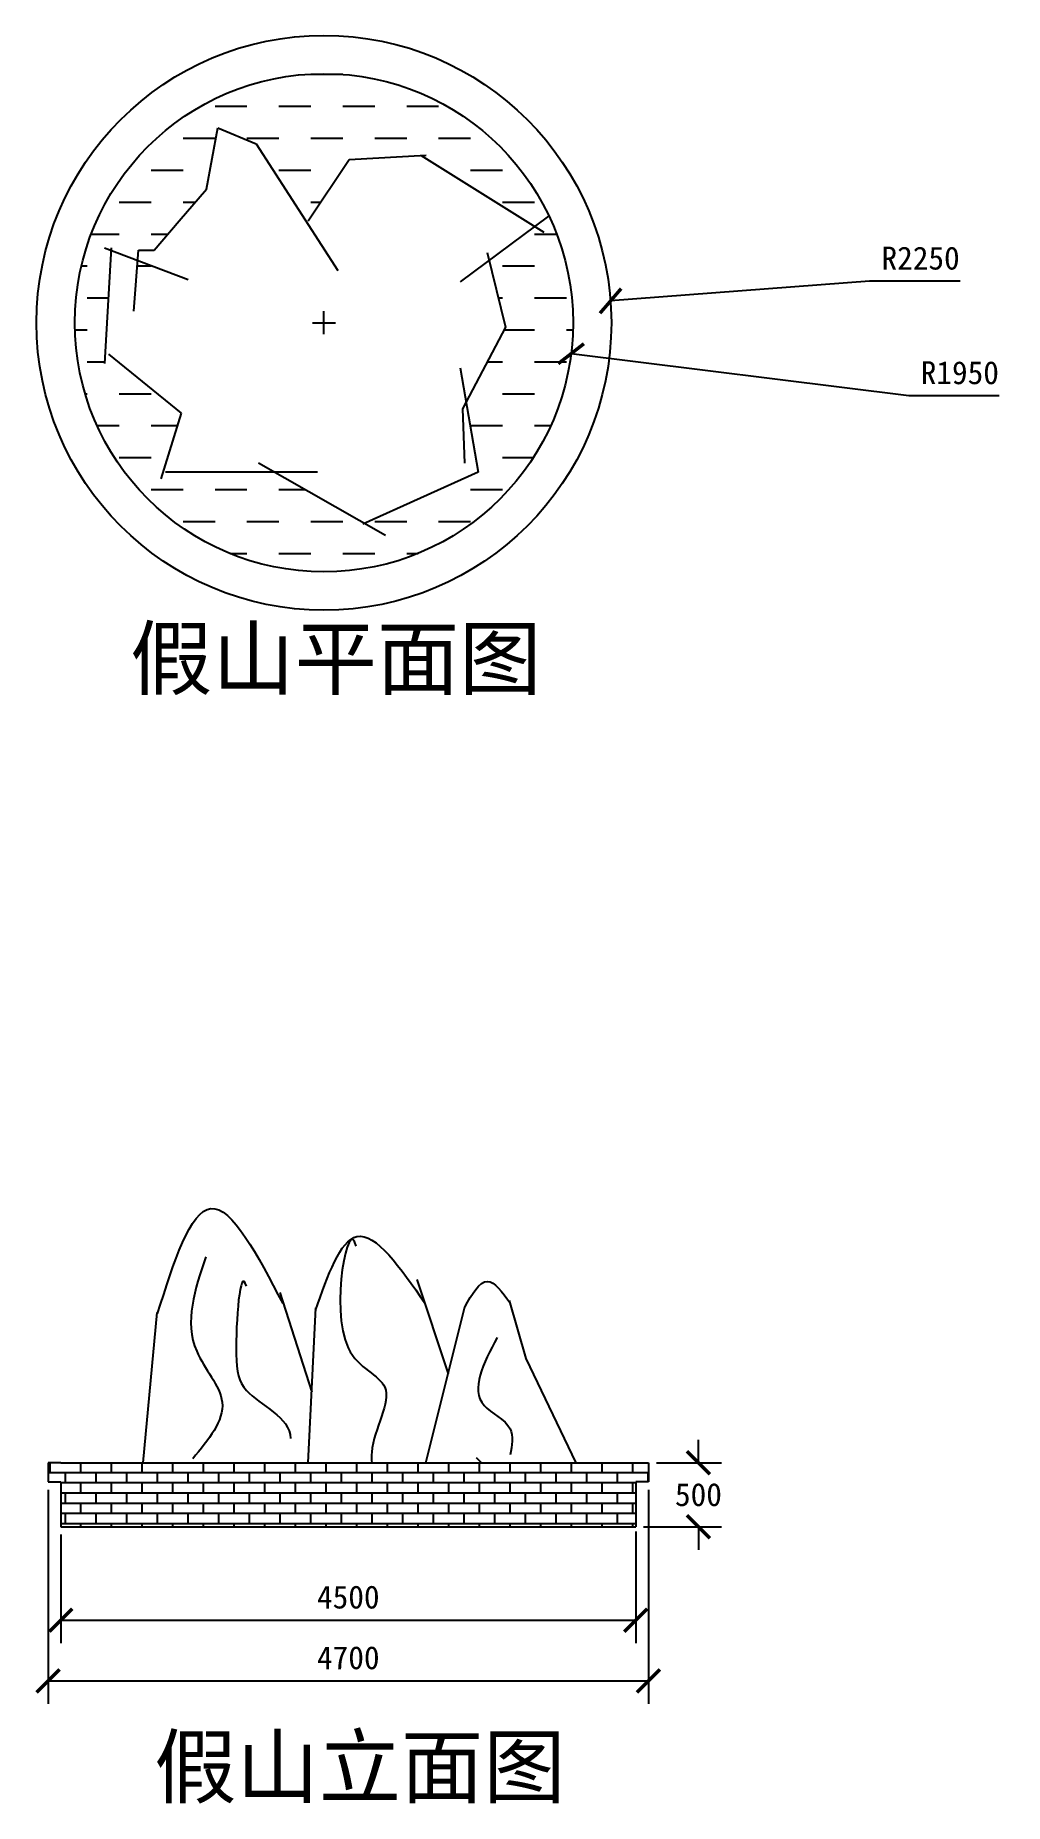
# Model space of a CAD drawing. Extents: x -216 to 543, y -123 to 1261.
import ezdxf

# ---------------------------------------------------------------- set-up
doc = ezdxf.new("R2010")
doc.units = 0
doc.header["$MEASUREMENT"] = 0
doc.layers.get('0').update_dxf_attribs({"linetype": 'CONTINUOUS'})
doc.layers.get('DEFPOINTS').update_dxf_attribs({"linetype": 'CONTINUOUS'})
doc.styles.get("Standard").update_dxf_attribs({"font": 'simsun.ttf'})
doc.dimstyles.get("Standard").update_dxf_attribs({"dimtxt": 0.18, "dimasz": 0.18, "dimexe": 0.18, "dimexo": 0.0625, "dimgap": 0.09, "dimtad": 0, "dimtih": 1, "dimtoh": 1, "dimdec": 4, "dimzin": 0, "dimtxsty": 'STANDARD', "dimcen": 0.09, "dimazin": 3, "dimtfac": 1, "dimtdec": 4, "dimtofl": 0, "dimtmove": 0, "dimatfit": 3, "dimtolj": 1, "dimtzin": 0})

# ---------------------------------------------------------------- blocks, each defined once
blk = doc.blocks.new('_ARCHTICK')
at = {"color": 0, "linetype": 'BYBLOCK', "const_width": 0.15}
blk.add_lwpolyline([(-0.5, -0.5), (0.5, 0.5)], dxfattribs=at)
blk = doc.blocks.new('*D5')
at = {"color": 0, "linetype": 'BYBLOCK'}
for p, q in [((-195.7, 87.3), (-195.7, 2.3)), ((254.3, 89.8), (254.3, 2.3)), ((-195.7, 20.3), (254.3, 20.3))]:
    blk.add_line(p, q, dxfattribs=at)
at = {"layer": 'DEFPOINTS', "color": 0, "linetype": 'BYBLOCK'}
for p in [(-195.7, 93.5), (254.3, 96), (254.3, 20.3)]:
    blk.add_point(p, dxfattribs=at)
at = {"color": 0, "linetype": 'BYBLOCK', "xscale": 18, "yscale": 18, "zscale": 18, "rotation": 180}
blk.add_blockref('_ARCHTICK', (-195.7, 20.3), dxfattribs=at)
at = {"color": 0, "linetype": 'BYBLOCK', "xscale": 18, "yscale": 18, "zscale": 18}
blk.add_blockref('_ARCHTICK', (254.3, 20.3), dxfattribs=at)
at = {"color": 0, "linetype": 'BYBLOCK', "insert": (29.3, 38.3), "char_height": 18, "attachment_point": 5}
blk.add_mtext('\\A1;4500', dxfattribs=at)
blk = doc.blocks.new('*D6')
at = {"color": 0, "linetype": 'BYBLOCK'}
for p, q in [((-205.7, 122.3), (-205.7, -45.2)), ((264.3, 122.3), (264.3, -45.2)), ((-205.7, -27.2), (264.3, -27.2))]:
    blk.add_line(p, q, dxfattribs=at)
at = {"layer": 'DEFPOINTS', "color": 0, "linetype": 'BYBLOCK'}
for p in [(-205.7, 128.5), (264.3, 128.5), (264.3, -27.2)]:
    blk.add_point(p, dxfattribs=at)
at = {"color": 0, "linetype": 'BYBLOCK', "xscale": 18, "yscale": 18, "zscale": 18, "rotation": 180}
blk.add_blockref('_ARCHTICK', (-205.7, -27.2), dxfattribs=at)
at = {"color": 0, "linetype": 'BYBLOCK', "xscale": 18, "yscale": 18, "zscale": 18}
blk.add_blockref('_ARCHTICK', (264.3, -27.2), dxfattribs=at)
at = {"color": 0, "linetype": 'BYBLOCK', "insert": (29.3, -9.2), "char_height": 18, "attachment_point": 5}
blk.add_mtext('\\A1;4700', dxfattribs=at)
blk = doc.blocks.new('*D7')
at = {"color": 0, "linetype": 'BYBLOCK'}
for p, q in [((303.4, 143.5), (303.4, 161.5)), ((270.5, 143.5), (321.4, 143.5)), ((260.5, 93.5), (321.4, 93.5)), ((303.4, 93.5), (303.4, 75.5))]:
    blk.add_line(p, q, dxfattribs=at)
at = {"layer": 'DEFPOINTS', "color": 0, "linetype": 'BYBLOCK'}
for p in [(264.3, 143.5), (254.3, 93.5), (303.4, 93.5)]:
    blk.add_point(p, dxfattribs=at)
at = {"color": 0, "linetype": 'BYBLOCK', "xscale": 18, "yscale": 18, "zscale": 18}
for p, rotation in [((303.4, 143.5), 270), ((303.4, 93.5), 90)]:
    blk.add_blockref('_ARCHTICK', p, dxfattribs=dict(at, rotation=rotation))
at = {"color": 0, "linetype": 'BYBLOCK', "insert": (303.4, 118.5), "char_height": 18, "attachment_point": 5}
blk.add_mtext('\\A1;500', dxfattribs=at)
blk = doc.blocks.new('*D8')
at = {"color": 0, "linetype": 'BYBLOCK'}
for p, q in [((437.4, 688), (234.6, 672.6)), ((508.2, 688), (437.4, 688)), ((10.2, 646.5), (10.2, 664.5)), ((1.2, 655.5), (19.2, 655.5))]:
    blk.add_line(p, q, dxfattribs=at)
at = {"layer": 'DEFPOINTS', "color": 0, "linetype": 'BYBLOCK'}
for p in [(234.6, 672.6), (10.2, 655.5)]:
    blk.add_point(p, dxfattribs=at)
at = {"color": 0, "linetype": 'BYBLOCK', "xscale": 18, "yscale": 18, "zscale": 18, "rotation": 184.3488758937881}
blk.add_blockref('_ARCHTICK', (234.6, 672.6), dxfattribs=at)
at = {"color": 0, "linetype": 'BYBLOCK', "insert": (477.3, 706), "char_height": 18, "attachment_point": 5}
blk.add_mtext('\\A1;R2250', dxfattribs=at)
blk = doc.blocks.new('*D9')
at = {"color": 0, "linetype": 'BYBLOCK'}
for p, q in [((10.2, 646.5), (10.2, 664.5)), ((1.2, 655.5), (19.2, 655.5)), ((468.1, 598.3), (203.7, 631.3)), ((538.9, 598.3), (468.1, 598.3))]:
    blk.add_line(p, q, dxfattribs=at)
at = {"layer": 'DEFPOINTS', "color": 0, "linetype": 'BYBLOCK'}
for p in [(10.2, 655.5), (203.7, 631.3)]:
    blk.add_point(p, dxfattribs=at)
at = {"color": 0, "linetype": 'BYBLOCK', "xscale": 18, "yscale": 18, "zscale": 18, "rotation": 172.8757090344519}
blk.add_blockref('_ARCHTICK', (203.7, 631.3), dxfattribs=at)
at = {"color": 0, "linetype": 'BYBLOCK', "insert": (508, 616.3), "char_height": 18, "attachment_point": 5}
blk.add_mtext('\\A1;R1950', dxfattribs=at)

msp = doc.modelspace()

# ---------------------------------------------------------------- hatches: boundary and pattern name
h = msp.add_hatch()
h.set_pattern_fill('AR-BRSTD', color=256, scale=3, style=0)
edge = h.paths.add_edge_path()
edge.add_line((-205.7, 143.51), (-205.7, 128.51))
edge.add_line((-195.7, 143.51), (-205.7, 143.51))
edge.add_line((-205.7, 128.51), (-195.7, 128.51))
edge.add_line((-195.7, 128.51), (-195.7, 93.51))
edge.add_line((-195.7, 93.51), (254.3, 93.51))
edge.add_line((254.3, 128.51), (254.3, 93.51))
edge.add_line((264.3, 128.51), (254.3, 128.51))
edge.add_line((264.3, 143.51), (264.3, 128.51))
edge.add_line((-195.7, 143.51), (254.3, 143.51))

# ---------------------------------------------------------------- linework, layer by layer
for p, q in [((0, 1230.49), (25, 1230.49)), ((0, 1230.49), (24.3, 1230.49)), ((-75, 1205.49), (-50, 1205.49)), ((-25, 1205.49), (0, 1205.49)), ((25, 1205.49), (50, 1205.49)), ((75, 1205.49), (100, 1205.49)), ((-100, 1180.49), (-75, 1180.49)), ((-81.8, 1140.67), (-72.93, 1188.52)), ((-72.93, 1188.52), (-42.78, 1176.12)), ((-50, 1180.49), (-25, 1180.49)), ((0, 1180.49), (25, 1180.49)), ((50, 1180.49), (75, 1180.49)), ((100, 1180.49), (125, 1180.49)), ((-42.78, 1176.12), (21.06, 1076.87)), ((-2, 1115.86), (29.93, 1163.71)), ((29.93, 1163.71), (90.22, 1167.26)), ((86.33, 1167.03), (182.44, 1107)), ((-125, 1155.49), (-100, 1155.49)), ((-25, 1155.49), (0, 1155.49)), ((125, 1155.49), (150, 1155.49)), ((-103.08, 1115.86), (-81.8, 1140.67)), ((-150, 1130.49), (-125, 1130.49)), ((-100, 1130.49), (-90.53, 1130.49)), ((0, 1130.49), (7.76, 1130.49)), ((150, 1130.49), (175, 1130.49)), ((-122.59, 1092.82), (-103.08, 1115.86)), ((185.99, 1119.4), (116.82, 1068)), ((-171.96, 1105.49), (-150, 1105.49)), ((-156.28, 1094.59), (-161.6, 1004.2)), ((-161.6, 1094.59), (-95.99, 1069.78)), ((-125, 1105.49), (-111.86, 1105.49)), ((175, 1105.49), (192.43, 1105.49)), ((-179.62, 1080.49), (-175, 1080.49)), ((-138.55, 1044.96), (-135, 1092.82)), ((-135.92, 1080.49), (-125, 1080.49)), ((-135, 1092.82), (-122.59, 1092.82)), ((138.1, 1091.04), (152.29, 1032.56)), ((150, 1080.49), (175, 1080.49)), ((200, 1080.49), (200.09, 1080.49)), ((200, 1080.49), (200.09, 1080.49)), ((-175, 1055.49), (-158.58, 1055.49)), ((146.73, 1055.49), (150, 1055.49)), ((175, 1055.49), (200, 1055.49)), ((-184.69, 1030.49), (-175, 1030.49)), ((152.29, 1032.56), (118.6, 968.75)), ((151.2, 1030.49), (175, 1030.49)), ((200, 1030.49), (205.16, 1030.49)), ((-101.31, 965.21), (-158.06, 1011.29)), ((-175, 1005.49), (-161.53, 1005.49)), ((116.82, 1000.65), (131.01, 919.12)), ((138, 1005.49), (150, 1005.49)), ((175, 1005.49), (200, 1005.49)), ((-176.7, 980.49), (-175, 980.49)), ((-150, 980.49), (-125, 980.49)), ((124.79, 980.49), (125, 980.49)), ((150, 980.49), (175, 980.49)), ((-167.37, 955.49), (-150, 955.49)), ((-125, 955.49), (-104.33, 955.49)), ((-117.27, 913.81), (-101.31, 965.21)), ((118.6, 968.75), (120.37, 926.21)), ((125, 955.49), (150, 955.49)), ((175, 955.49), (187.84, 955.49)), ((-150, 930.49), (-125, 930.49)), ((150, 930.49), (174.22, 930.49)), ((5.1, 919.12), (-113.72, 919.12)), ((58.3, 869.5), (-41.01, 926.21)), ((131.01, 919.12), (40.57, 878.36)), ((-125, 905.49), (-100, 905.49)), ((-75, 905.49), (-50, 905.49)), ((-25, 905.49), (-4.72, 905.49)), ((125, 905.49), (150, 905.49)), ((-100, 880.49), (-75, 880.49)), ((-50, 880.49), (-25, 880.49)), ((0, 880.49), (25, 880.49)), ((50, 880.49), (75, 880.49)), ((100, 880.49), (125, 880.49)), ((-63.54, 855.49), (-50, 855.49)), ((-25, 855.49), (0, 855.49)), ((25, 855.49), (50, 855.49)), ((75, 855.49), (84, 855.49)), ((82.87, 287.14), (107.51, 213.26)), ((-24.31, 276.83), (0.65, 198.72)), ((-2.02, 143.51), (3.85, 264.77)), ((90.06, 143.51), (120.62, 265.67)), ((155.11, 270.61), (168.23, 225.22)), ((-131.4, 143.51), (-120.29, 261.19)), ((168.23, 225.22), (207.54, 143.51)), ((-195.7, 143.51), (-205.7, 143.51)), ((-205.7, 143.51), (-205.7, 128.51)), ((-195.7, 143.51), (254.3, 143.51)), ((129.41, 147.63), (133.53, 143.51)), ((254.3, 143.51), (264.3, 143.51)), ((264.3, 143.51), (264.3, 128.51)), ((-205.7, 128.51), (-195.7, 128.51)), ((-195.7, 128.51), (-195.7, 93.51)), ((254.3, 128.51), (254.3, 93.51)), ((264.3, 128.51), (254.3, 128.51)), ((-195.7, 93.51), (254.3, 93.51))]:
    msp.add_line(p, q)
for radius in [225, 195]:
    msp.add_circle((10.23, 1035.99), radius)
for points, end_tangent in [([(-120.01, 260.27), (-78.25, 342.62), (-22, 268.26)], (0.164492, -0.9863784)), ([(3.72, 262.77), (36.01, 320.66), (89.28, 268.53)], (0.1241059, -0.992269)), ([(145.75, 241.56), (135.54, 188.47), (155.97, 170.09), (155.97, 149.67)], (-0.5549437, -0.8318879))]:
    msp.add_spline(points, degree=3, dxfattribs=dict(end_tangent=end_tangent))
msp.add_open_spline([(35.42, 313.03), (29.93, 339.08), (5.84, 225.63), (74.18, 206.79), (47.28, 167.92), (47.47, 146.19), (47.74, 143.51)], degree=3, knots=[0, 0, 0, 0, 79.8716176, 121.7813062, 173.842296, 181.3891911, 181.3891911, 181.3891911, 181.3891911])
for points in [[(-82.29, 304.86), (-89.39, 230.86), (-69.44, 190.98), (-92.49, 146.67)], [(120.41, 265.42), (138.2, 285.52), (155.78, 269.05)]]:
    msp.add_spline(points, degree=3)
at = {"start_tangent": (-0.2782075, 0.960521), "end_tangent": (0, -1)}
msp.add_spline([(-50.51, 281.71), (-58.36, 228.37), (-50.51, 200.14), (-15.98, 162.49)], degree=3, dxfattribs=at)

# ---------------------------------------------------------------- texts
for s, p in [('假山平面图', (-141.56, 749.75)), ('假山立面图', (-122.65, -118.03))]:
    msp.add_text(s, height=47.22).set_placement(p)

# ---------------------------------------------------------------- dimensions: what is measured, and where the dimension line sits
for mpoint, picture, middle in [((234.59, 1053.06), '*D8', (477.31, 1068.48)), ((203.73, 1011.81), '*D9', (508.03, 978.76))]:
    dim = msp.add_radius_dim(center=(10.23, 1035.99), mpoint=mpoint, dimstyle='STANDARD', override={"dimscale": 100, "dimtad": 1, "dimdec": 0, "dimlfac": 10, "dimblk1": 'ARCHTICK', "dimblk2": 'ARCHTICK', "dimsah": 1})
    dim.commit()
    dim.dimension.update_dxf_attribs({"geometry": picture, "text_midpoint": middle, "dimtype": 164, "insert": (0, 380.49)})
dim = msp.add_linear_dim(base=(303.38, 93.51), p1=(264.3, 143.51), p2=(254.3, 93.51), angle=90, dimstyle='STANDARD', override={"dimscale": 100, "dimtad": 1, "dimdec": 0, "dimlfac": 10, "dimblk1": 'ARCHTICK', "dimblk2": 'ARCHTICK', "dimsah": 1})
dim.commit()
dim.dimension.update_dxf_attribs({"geometry": '*D7', "text_midpoint": (303.38, 118.51)})
for base, p1, p2, picture, middle in [((264.3, -27.19), (-205.7, 128.51), (264.3, 128.51), '*D6', (29.3, -9.19)), ((254.3, 20.33), (-195.7, 93.51), (254.3, 96.01), '*D5', (29.3, 38.33))]:
    dim = msp.add_linear_dim(base=base, p1=p1, p2=p2, dimstyle='STANDARD', override={"dimscale": 100, "dimtad": 1, "dimdec": 0, "dimlfac": 10, "dimblk1": 'ARCHTICK', "dimblk2": 'ARCHTICK', "dimsah": 1})
    dim.commit()
    dim.dimension.update_dxf_attribs({"geometry": picture, "text_midpoint": middle})

doc.saveas('drawing.dxf')
